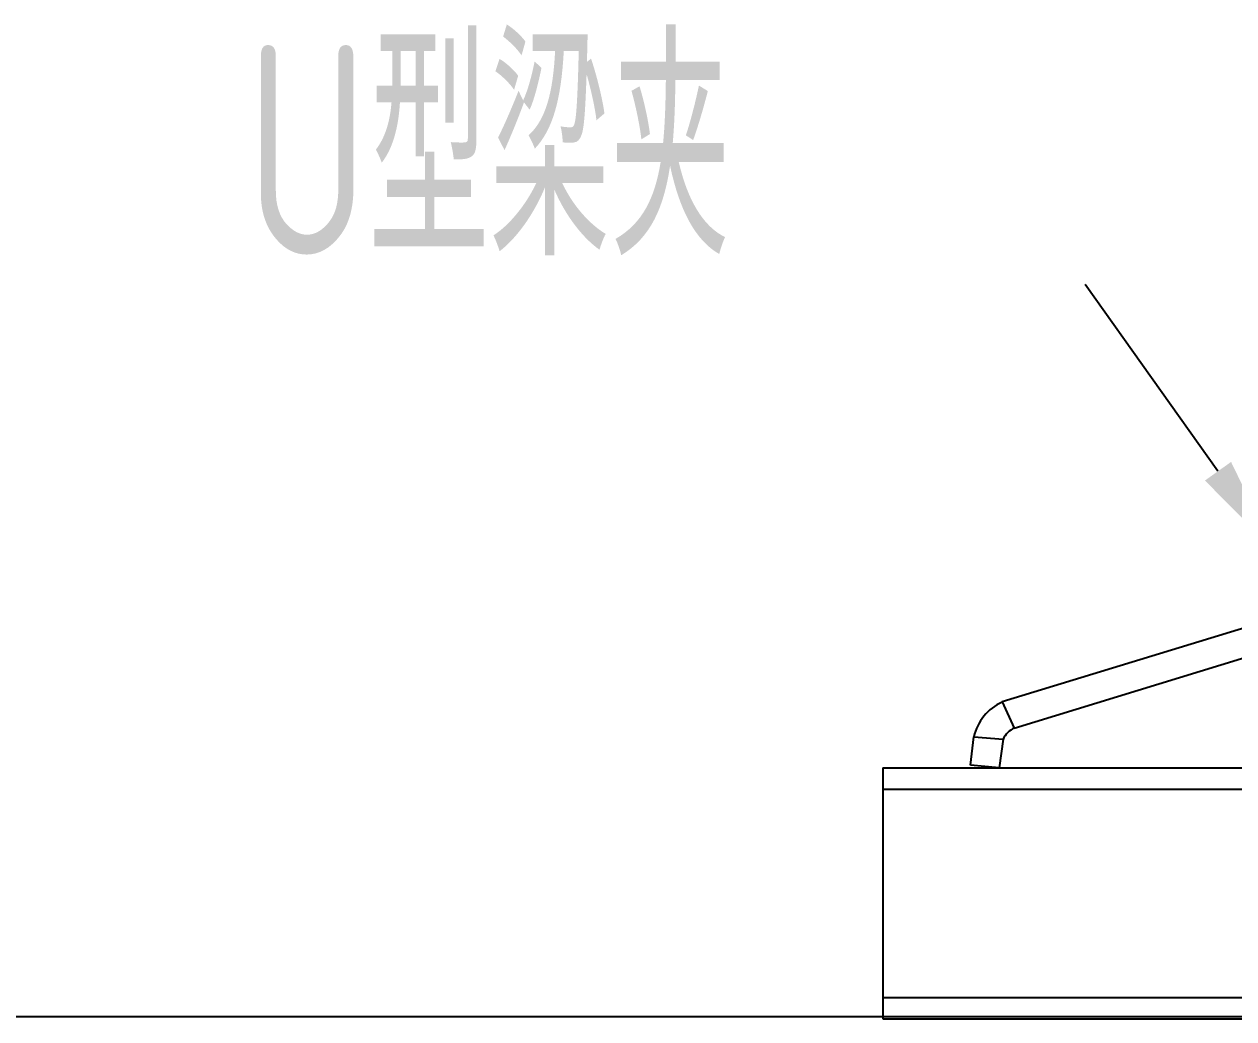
# Model space of a CAD drawing. Extents: x 4995099 to 5303443, y 4627657 to 4889583.
# Drawn here: x 5041850 to 5044365, y 4738280 to 4740348 of the extents above; entities that cross this region are included whole.
import ezdxf

# ---------------------------------------------------------------- set-up
doc = ezdxf.new("R2010")
doc.units = 0
doc.header["$LTSCALE"] = 1000
doc.header["$MEASUREMENT"] = 0
doc.layers.get('0').update_dxf_attribs({"color": 4, "linetype": 'CONTINUOUS'})
doc.layers.add('walraven', color=7, linetype='CONTINUOUS')
doc.styles.get("Standard").update_dxf_attribs({"font": 'GBENOR', "bigfont": 'GBCBIG'})

msp = doc.modelspace()

# ---------------------------------------------------------------- linework, layer by layer
at = {"linetype": 'Continuous'}
for p, q in [((5043635.5, 4738802.2), (5048237.9, 4738802.2)), ((5043635.5, 4738757.6), (5048237.9, 4738757.6)), ((5043635.5, 4738325), (5048237.9, 4738325)), ((5043635.5, 4738280.4), (5048237.9, 4738280.4))]:
    msp.add_line(p, q, dxfattribs=at)
at = {"color": 7}
msp.add_line((5043635.5, 4738802.2), (5043635.5, 4738280.4), dxfattribs=at)
at = {"color": 2}
msp.add_line((5034294.1, 4738285.2), (5049785, 4738285.2), dxfattribs=at)
at = {"color": 7}
msp.add_lwpolyline([(5044332.5, 4739418.9), (5044056, 4739807.4)], dxfattribs=at)
msp.add_solid([(5044359.7, 4739438.2), (5044448.4, 4739255.9), (5044305.3, 4739399.5)], dxfattribs=at)
at = {"layer": 'walraven', "color": 7, "linetype": 'Continuous'}
for p, q in [((5044399.1, 4739096.8), (5043883.5, 4738939.1)), ((5043908.8, 4738885), (5044424.4, 4739042.6)), ((5043818, 4738807.4), (5043824.4, 4738866.8)), ((5043885.5, 4738861.5), (5043877.5, 4738802.2)), ((5043877.5, 4738802.2), (5043818, 4738807.4))]:
    msp.add_line(p, q, dxfattribs=at)
at = {"layer": 'walraven', "color": 1, "linetype": 'Continuous'}
for p, q in [((5043883.5, 4738939.1), (5043908.8, 4738885)), ((5043824.4, 4738866.8), (5043885.5, 4738861.5))]:
    msp.add_line(p, q, dxfattribs=at)
at = {"layer": 'walraven', "color": 7, "linetype": 'Continuous'}
for radius, end in [(107.5, 166.4696), (107.5, 166.4696), (47.8, 155.5034)]:
    msp.add_arc((5043929, 4738841.6), radius, 115, end, dxfattribs=at)

# ---------------------------------------------------------------- texts
at = {"width": 0.8}
msp.add_text('U型梁夹', height=435.6, dxfattribs=at).set_placement((5042310.2, 4739867.9))

doc.saveas('drawing.dxf')
